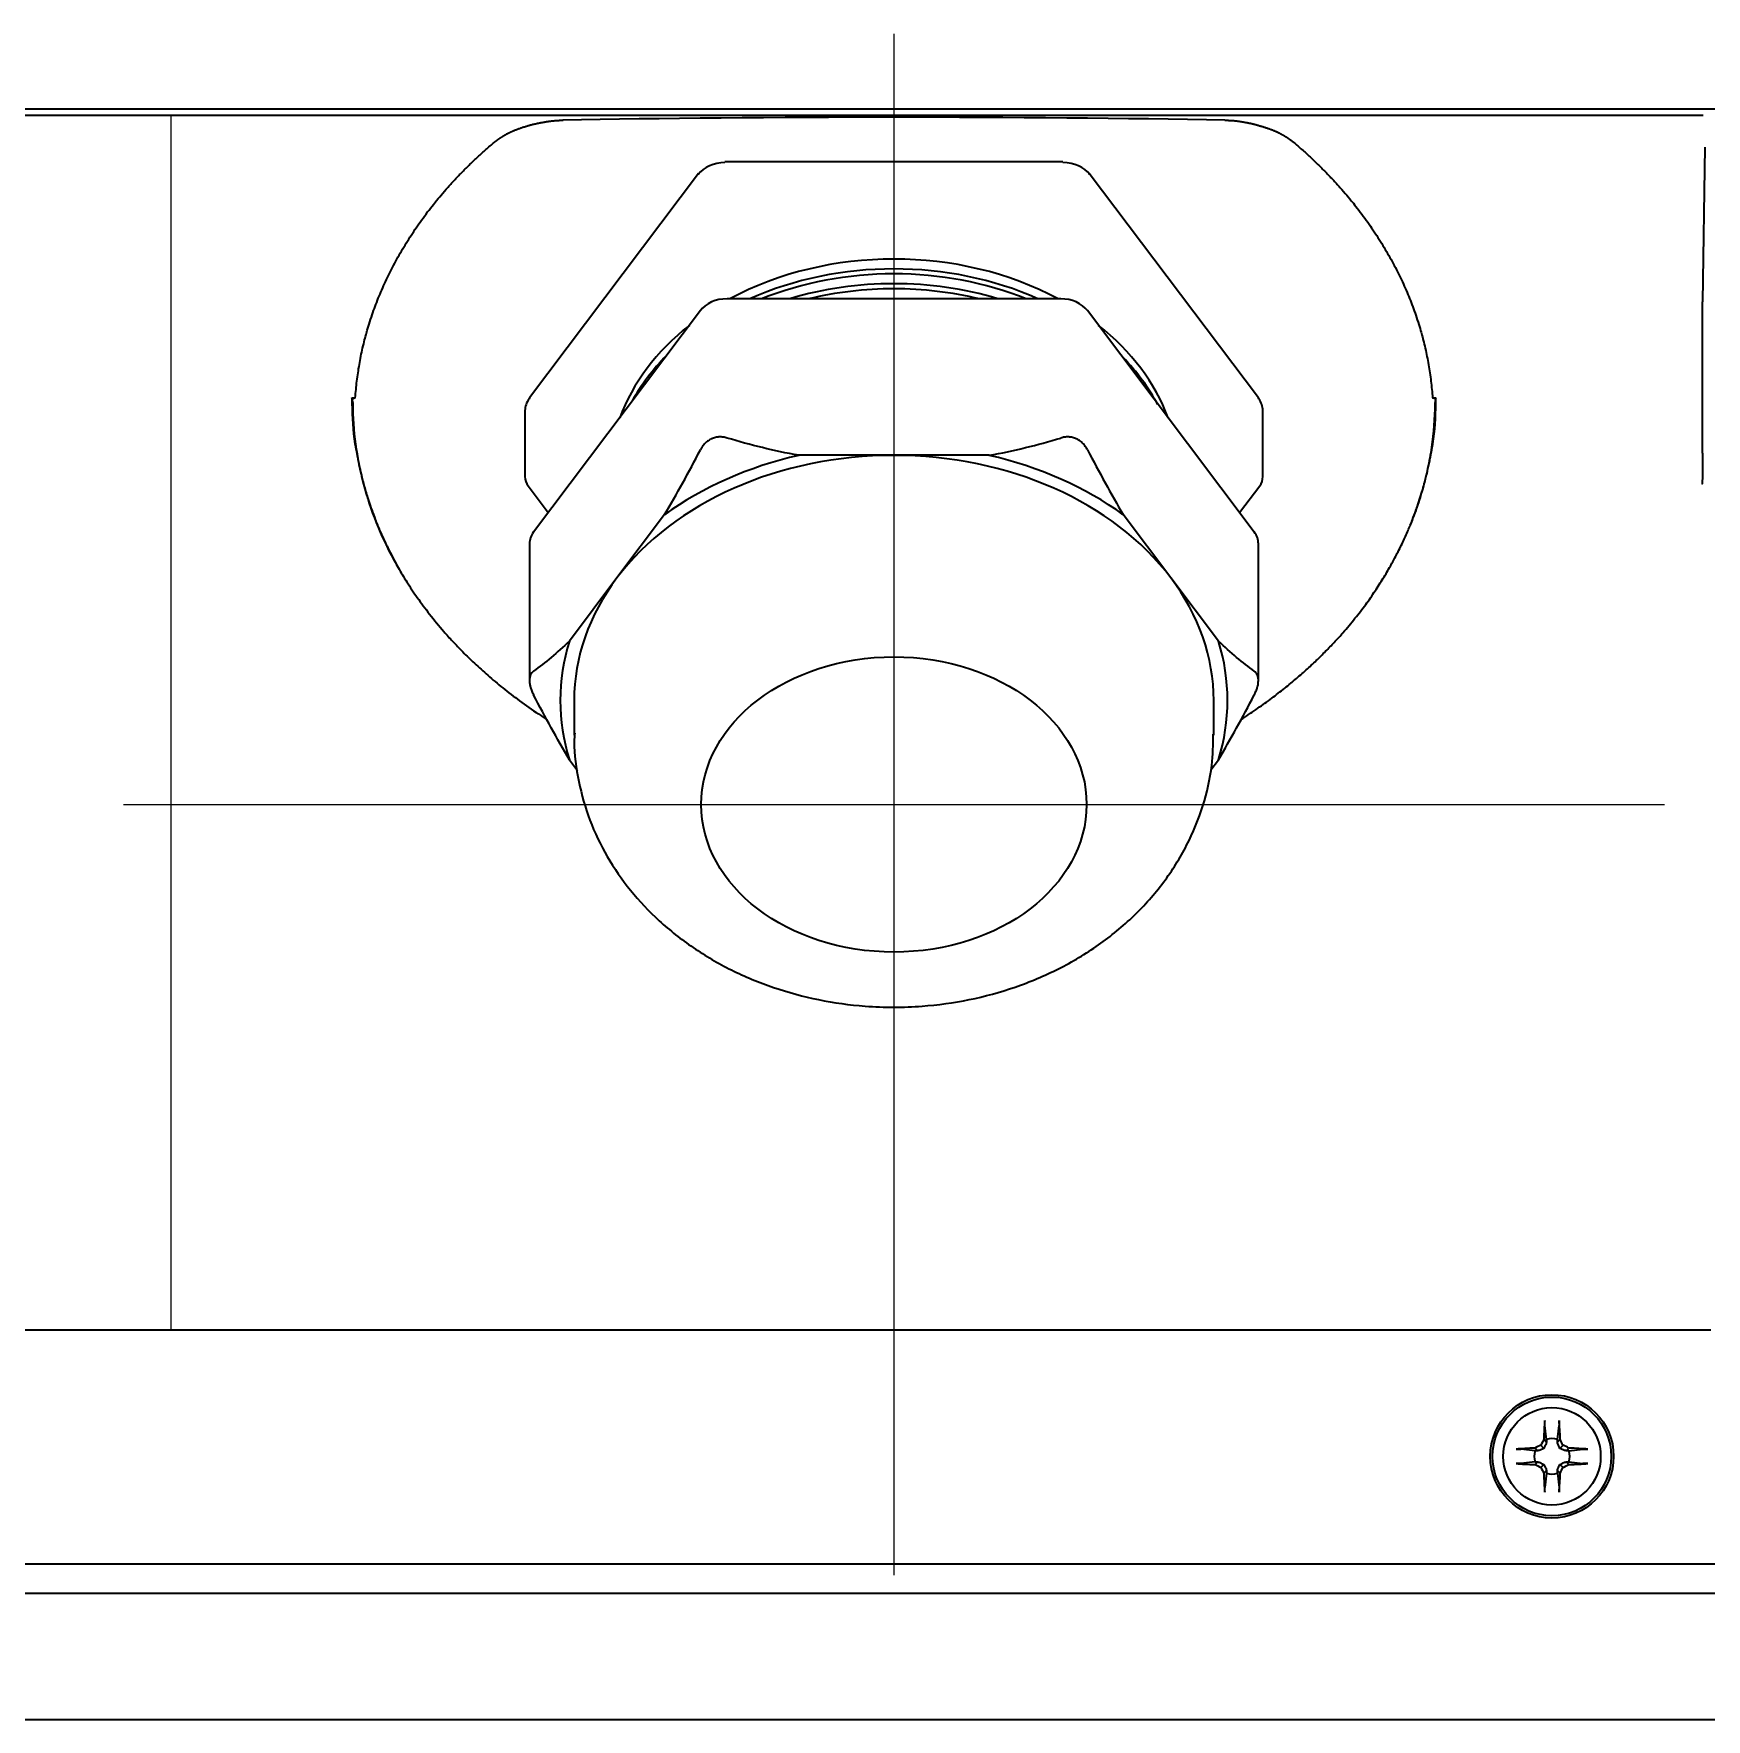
# Model space of a CAD drawing. Header units: inches. Extents: x 786 to 5755, y -850 to 3635.
# Drawn here: x 901.2 to 1009.7, y 1287.6 to 1396.9 of the extents above; entities that cross this region are included whole.
import ezdxf

# ---------------------------------------------------------------- set-up
doc = ezdxf.new("R2010")
doc.units = ezdxf.units.IN
doc.layers.add('1', color=7, linetype='Continuous', true_color=0xffffff)

msp = doc.modelspace()

# ---------------------------------------------------------------- linework, layer by layer
at = {"color": 1}
for p, q in [((957.02, 1396.92), (957.02, 1296.92)), ((907.02, 1346.92), (1007.02, 1346.92))]:
    msp.add_line(p, q, dxfattribs=at)
msp.add_line((910.13, 1312.91), (910.13, 1391.64))
at = {"layer": '1', "color": 7, "linetype": 'Continuous', "lineweight": 35}
for p, q in [((1645.08, 1392.03), (788.36, 1392.03)), ((836.9, 1391.64), (1009.53, 1391.64)), ((1009.64, 1389.55), (1009.49, 1379.52)), ((944.34, 1387.85), (933.37, 1373.29)), ((944.34, 1387.85), (944.32, 1387.79)), ((967.99, 1388.62), (946.05, 1388.62)), ((967.99, 1388.56), (967.99, 1388.62)), ((980.67, 1373.29), (969.7, 1387.85)), ((969.72, 1387.79), (969.7, 1387.85)), ((944.46, 1378.96), (933.64, 1364.59)), ((967.85, 1379.72), (946.19, 1379.72)), ((980.4, 1364.59), (969.58, 1378.96)), ((1009.49, 1369.71), (1009.49, 1379.52)), ((921.85, 1373.3), (921.85, 1372.93)), ((921.85, 1373.3), (922.07, 1373.3)), ((921.87, 1373.21), (921.85, 1373.3)), ((921.92, 1372.93), (921.87, 1373.21)), ((933.08, 1372.47), (933.08, 1368.19)), ((933.37, 1373.29), (933.35, 1373.24)), ((980.69, 1373.24), (980.67, 1373.29)), ((980.96, 1368.19), (980.96, 1372.47)), ((991.97, 1373.3), (992.19, 1373.3)), ((992.17, 1373.21), (992.12, 1372.93)), ((992.19, 1373.3), (992.17, 1373.21)), ((992.19, 1372.93), (992.19, 1373.3)), ((957.02, 1369.57), (950.84, 1369.57)), ((963.2, 1369.57), (957.02, 1369.57)), ((933.28, 1367.58), (934.59, 1365.85)), ((979.45, 1365.85), (980.76, 1367.58)), ((942.14, 1365.72), (939.05, 1361.62)), ((974.99, 1361.62), (971.9, 1365.72)), ((933.37, 1363.83), (933.37, 1354.95)), ((980.67, 1354.95), (980.67, 1363.83)), ((939.05, 1361.62), (935.96, 1357.52)), ((978.08, 1357.52), (974.99, 1361.62)), ((936.27, 1353.67), (936.27, 1351.42)), ((977.77, 1351.42), (977.77, 1353.67)), ((935.96, 1349.82), (936.49, 1349.12)), ((977.58, 1349.16), (978.08, 1349.82)), ((833.25, 1312.83), (1010.02, 1312.83)), ((999.37, 1305.55), (999.19, 1305.74)), ((999.37, 1305.72), (999.25, 1306.64)), ((1000.07, 1305.72), (1000.19, 1306.64)), ((1000.07, 1305.55), (1000.26, 1305.74)), ((998.63, 1304.98), (997.71, 1305.1)), ((998.8, 1304.98), (998.62, 1305.17)), ((999.2, 1305.15), (999, 1305.35)), ((1000.24, 1305.15), (1000.44, 1305.35)), ((1000.64, 1304.98), (1000.82, 1305.17)), ((1000.81, 1304.98), (1001.73, 1305.1)), ((998.63, 1304.28), (997.71, 1304.16)), ((998.8, 1304.28), (998.62, 1304.1)), ((999.2, 1304.11), (999, 1303.91)), ((999.37, 1303.72), (999.19, 1303.53)), ((999.37, 1303.54), (999.25, 1302.62)), ((1000.07, 1303.72), (1000.26, 1303.53)), ((1000.07, 1303.54), (1000.19, 1302.62)), ((1000.24, 1304.11), (1000.44, 1303.91)), ((1000.64, 1304.28), (1000.82, 1304.1)), ((1000.81, 1304.28), (1001.73, 1304.16)), ((1542.75, 1297.63), (788.72, 1297.63)), ((1543.15, 1295.73), (853.22, 1295.73)), ((853.22, 1287.57), (1580.22, 1287.57))]:
    msp.add_line(p, q, dxfattribs=at)
for radius in [4, 3.85, 3.16]:
    msp.add_circle((999.72, 1304.63), radius, dxfattribs=at)
for centre, radius, start, end in [((934.08, 1368.19), 1, 180, 217.0045), ((979.96, 1368.19), 1, 322.9955, 0), ((999.72, 1304.63), 1.15, 72.2011, 107.7989), ((999.72, 1304.63), 1.15, 162.2011, 197.7989), ((999.72, 1304.63), 1.15, 342.2011, 17.7989), ((999.72, 1304.63), 1.15, 252.2011, 287.7989)]:
    msp.add_arc(centre, radius, start, end, dxfattribs=at)
for centre, major_axis, ratio, start_param, end_param in [((957.02, 1390.57), (-35, 0), 0.026602, 4.051733, 5.373046), ((946.05, 1387.03), (-2, 0), 0.766044, 4.712389, 5.759587), ((967.99, 1387.03), (-2, 0), 0.766044, 3.665191, 4.712389), ((957.02, 1368.13), (18.5, 0), 0.766044, 0.957499, 2.184192), ((957.02, 1367.49), (18.5, 0), 0.766044, 1.041438, 2.100155), ((957.02, 1367.17), (18.5, 0), 0.766044, 1.570796, 2.053522), ((957.02, 1367.17), (18.5, 0), 0.766044, 1.088071, 1.570796), ((957.02, 1366.53), (18.5, 0), 0.766044, 1.197536, 1.944057), ((957.02, 1366.2), (18.5, 0), 0.766044, 1.570796, 1.876022), ((957.02, 1366.2), (18.5, 0), 0.766044, 1.265571, 1.570796), ((946.19, 1378.19), (-2, 0), 0.766044, 4.71239, 5.759585), ((957.02, 1365.56), (18.5, 0), 0.766044, 1.529857, 1.611833), ((967.85, 1378.19), (-2, 0), 0.766044, 3.665193, 4.712388), ((957.02, 1368.13), (18.5, 0), 0.766044, 2.371117, 2.864936), ((957.02, 1368.13), (18.5, 0), 0.766044, 0.276755, 0.770574), ((957.02, 1367.49), (18.5, 0), 0.766044, 2.494228, 2.73348), ((957.02, 1367.49), (18.5, 0), 0.766044, 0.388478, 0.639216), ((935.08, 1372.47), (-2, 0), 0.766044, 5.759587, 6.283185), ((978.96, 1372.47), (-2, 0), 0.766044, 3.141593, 3.665191), ((957.02, 1353.67), (20.75, 0), 0.766044, 1.570796, 2.617994), ((957.02, 1353.67), (21.65, 0), 0.766044, 1.860245, 2.328545), ((957.02, 1353.67), (20.75, 0), 0.766044, 0.523599, 1.570796), ((957.02, 1353.67), (21.65, 0), 0.766044, 0.813047, 1.281348), ((935.37, 1363.83), (-2, 0), 0.766044, 5.759588, 6.283185), ((978.67, 1363.83), (2, 0), 0.766044, 0, 0.523597), ((957.02, 1353.67), (20.75, 0), 0.766044, 2.617994, 3.141593), ((957.02, 1353.67), (20.75, 0), 0.766044, 0, 0.523599), ((957.02, 1353.67), (21.65, 0), 0.766044, 2.907442, 3.375743), ((957.02, 1353.67), (21.65, 0), 0.766044, 6.049035, 6.517336), ((999.42, 1304.64), (0.07, 3.73), 0.072244, 0.900133, 1.272854), ((1000.02, 1304.64), (0.07, -3.73), 0.072244, 1.868738, 2.24146), ((999.17, 1304.89), (1.56, 3.34), 0.094201, 1.359315, 1.476181), ((1000.27, 1304.89), (1.56, -3.34), 0.094201, 1.665412, 1.782277), ((999.71, 1304.93), (3.73, 0.07), 0.072244, 1.868738, 2.24146), ((999.46, 1305.19), (3.34, 1.56), 0.094201, 1.665412, 1.782277), ((999.98, 1305.19), (3.34, -1.56), 0.094201, 1.359315, 1.476181), ((999.73, 1304.93), (3.73, -0.07), 0.072244, 0.900133, 1.272854), ((999.71, 1304.33), (-3.73, 0.07), 0.072244, 0.900133, 1.272854), ((999.46, 1304.08), (-3.34, 1.56), 0.094201, 1.359315, 1.476181), ((999.17, 1304.37), (-1.56, 3.34), 0.094201, 1.665412, 1.782277), ((999.42, 1304.63), (-0.07, 3.73), 0.072244, 1.868738, 2.24146), ((1000.02, 1304.63), (-0.07, -3.73), 0.072244, 0.900133, 1.272854), ((1000.27, 1304.37), (-1.56, -3.34), 0.094201, 1.359315, 1.476181), ((999.98, 1304.08), (-3.34, -1.56), 0.094201, 1.665412, 1.782277), ((999.73, 1304.33), (-3.73, -0.07), 0.072244, 1.868738, 2.24146)]:
    msp.add_ellipse(centre, major_axis=major_axis, ratio=ratio, start_param=start_param, end_param=end_param, dxfattribs=at)
msp.add_ellipse((957.02, 1346.92), major_axis=(12.5, 0), ratio=0.766044, dxfattribs=at)
for points, knots in [([(932.65, 1390.75), (932.66, 1390.75), (932.69, 1390.77), (932.74, 1390.78), (932.78, 1390.8), (932.83, 1390.81), (932.88, 1390.83), (932.92, 1390.85), (932.97, 1390.86), (933.01, 1390.88), (933.06, 1390.89), (933.11, 1390.9), (933.15, 1390.92), (933.2, 1390.93), (933.25, 1390.95), (933.29, 1390.96), (933.34, 1390.97), (933.39, 1390.99), (933.43, 1391), (933.48, 1391.01), (933.53, 1391.02), (933.57, 1391.04), (933.62, 1391.05), (933.67, 1391.06), (933.71, 1391.07), (933.76, 1391.08), (933.81, 1391.09), (933.85, 1391.1), (933.9, 1391.11), (933.95, 1391.12), (934, 1391.13), (934.04, 1391.14), (934.09, 1391.15), (934.15, 1391.16), (934.21, 1391.17), (934.27, 1391.18), (934.33, 1391.19), (934.39, 1391.2), (934.45, 1391.21), (934.5, 1391.22), (934.56, 1391.23), (934.62, 1391.24), (934.67, 1391.24), (934.72, 1391.25), (934.78, 1391.26), (934.83, 1391.26), (934.88, 1391.27), (934.93, 1391.27), (934.98, 1391.28), (935.03, 1391.28), (935.07, 1391.29), (935.12, 1391.29), (935.17, 1391.29), (935.21, 1391.29), (935.26, 1391.3), (935.29, 1391.3), (935.3, 1391.3)], [0, 0, 0, 0, 0.016857, 0.033725, 0.050604, 0.067494, 0.084394, 0.101306, 0.118228, 0.135162, 0.152106, 0.169061, 0.186027, 0.203004, 0.219992, 0.236991, 0.254001, 0.271022, 0.288054, 0.305096, 0.32215, 0.339214, 0.35629, 0.373376, 0.390474, 0.407582, 0.424701, 0.441831, 0.458973, 0.476125, 0.493288, 0.510462, 0.527648, 0.550154, 0.572472, 0.594602, 0.616547, 0.638308, 0.659884, 0.681279, 0.702493, 0.723527, 0.744383, 0.765063, 0.785567, 0.805898, 0.826056, 0.846043, 0.865862, 0.885513, 0.904998, 0.924319, 0.943478, 0.962477, 0.981317, 1, 1, 1, 1]), ([(935.55, 1391.3), (935.54, 1391.3), (935.52, 1391.3), (935.49, 1391.3), (935.47, 1391.3), (935.44, 1391.3), (935.42, 1391.3), (935.39, 1391.3), (935.37, 1391.3), (935.35, 1391.3), (935.32, 1391.3), (935.31, 1391.3), (935.3, 1391.3)], [0, 0, 0, 0, 0.113118, 0.22333, 0.330633, 0.435022, 0.536494, 0.635045, 0.730672, 0.823375, 0.913151, 1, 1, 1, 1]), ([(978.74, 1391.3), (978.73, 1391.3), (978.71, 1391.3), (978.68, 1391.3), (978.65, 1391.3), (978.63, 1391.3), (978.6, 1391.3), (978.57, 1391.3), (978.55, 1391.3), (978.52, 1391.3), (978.51, 1391.3), (978.5, 1391.3)], [0, 0, 0, 0, 0.119493, 0.236892, 0.352196, 0.465404, 0.576517, 0.685532, 0.792451, 0.897274, 1, 1, 1, 1]), ([(978.74, 1391.3), (978.75, 1391.3), (978.76, 1391.3), (978.79, 1391.3), (978.81, 1391.3), (978.83, 1391.29), (978.85, 1391.29), (978.88, 1391.29), (978.9, 1391.29), (978.93, 1391.29), (978.95, 1391.29), (978.98, 1391.29), (979, 1391.28), (979.03, 1391.28), (979.06, 1391.28), (979.08, 1391.28), (979.11, 1391.28), (979.14, 1391.27), (979.17, 1391.27), (979.2, 1391.27), (979.23, 1391.26), (979.26, 1391.26), (979.29, 1391.26), (979.32, 1391.25), (979.35, 1391.25), (979.38, 1391.24), (979.41, 1391.24), (979.45, 1391.24), (979.48, 1391.23), (979.51, 1391.23), (979.55, 1391.22), (979.58, 1391.22), (979.62, 1391.21), (979.65, 1391.2), (979.69, 1391.2), (979.72, 1391.19), (979.76, 1391.19), (979.8, 1391.18), (979.84, 1391.17), (979.87, 1391.16), (979.91, 1391.16), (979.97, 1391.15), (980.03, 1391.13), (980.12, 1391.12), (980.2, 1391.1), (980.28, 1391.08), (980.37, 1391.06), (980.45, 1391.04), (980.54, 1391.01), (980.62, 1390.99), (980.71, 1390.97), (980.79, 1390.94), (980.88, 1390.92), (980.96, 1390.89), (981.05, 1390.87), (981.13, 1390.84), (981.22, 1390.81), (981.31, 1390.78), (981.37, 1390.76), (981.39, 1390.75)], [0, 0, 0, 0, 0.009312, 0.018748, 0.028308, 0.037992, 0.047801, 0.057735, 0.067795, 0.077981, 0.088293, 0.098732, 0.109297, 0.11999, 0.130811, 0.141759, 0.152835, 0.164039, 0.175372, 0.186834, 0.198425, 0.210145, 0.221994, 0.233973, 0.246083, 0.258322, 0.270691, 0.283191, 0.295822, 0.308583, 0.321476, 0.334499, 0.347654, 0.360941, 0.374359, 0.387909, 0.40159, 0.415404, 0.42935, 0.443428, 0.457639, 0.471983, 0.502577, 0.533229, 0.56394, 0.594708, 0.625534, 0.656419, 0.687362, 0.718362, 0.749422, 0.780539, 0.811715, 0.842949, 0.874242, 0.905594, 0.937004, 0.968473, 1, 1, 1, 1]), ([(931.08, 1389.87), (931.09, 1389.88), (931.1, 1389.89), (931.13, 1389.91), (931.15, 1389.93), (931.18, 1389.95), (931.21, 1389.97), (931.23, 1389.99), (931.26, 1390.01), (931.28, 1390.03), (931.31, 1390.05), (931.34, 1390.07), (931.36, 1390.09), (931.39, 1390.11), (931.42, 1390.13), (931.45, 1390.15), (931.48, 1390.17), (931.5, 1390.18), (931.53, 1390.2), (931.56, 1390.22), (931.59, 1390.24), (931.62, 1390.26), (931.65, 1390.28), (931.68, 1390.29), (931.71, 1390.31), (931.74, 1390.33), (931.77, 1390.35), (931.8, 1390.36), (931.83, 1390.38), (931.86, 1390.4), (931.89, 1390.42), (931.92, 1390.43), (931.96, 1390.45), (931.99, 1390.47), (932.02, 1390.48), (932.05, 1390.5), (932.09, 1390.51), (932.12, 1390.53), (932.15, 1390.55), (932.19, 1390.56), (932.22, 1390.58), (932.25, 1390.59), (932.29, 1390.61), (932.32, 1390.62), (932.36, 1390.64), (932.39, 1390.65), (932.43, 1390.67), (932.46, 1390.68), (932.5, 1390.69), (932.54, 1390.71), (932.57, 1390.72), (932.61, 1390.74), (932.63, 1390.74), (932.65, 1390.75)], [0, 0, 0, 0, 0.017555, 0.035187, 0.052894, 0.070679, 0.08854, 0.106479, 0.124496, 0.142592, 0.160767, 0.17902, 0.197354, 0.215767, 0.234261, 0.252836, 0.271492, 0.29023, 0.309049, 0.327951, 0.346936, 0.366003, 0.385154, 0.404388, 0.423707, 0.44311, 0.462598, 0.48217, 0.501829, 0.521572, 0.541402, 0.561318, 0.581321, 0.60141, 0.621587, 0.641852, 0.662204, 0.682644, 0.703172, 0.72379, 0.744496, 0.765291, 0.786176, 0.80715, 0.828215, 0.849369, 0.870614, 0.89195, 0.913377, 0.934896, 0.956505, 0.978207, 1, 1, 1, 1]), ([(981.39, 1390.75), (981.41, 1390.74), (981.43, 1390.74), (981.46, 1390.72), (981.5, 1390.71), (981.53, 1390.7), (981.57, 1390.68), (981.6, 1390.67), (981.64, 1390.65), (981.67, 1390.64), (981.7, 1390.63), (981.74, 1390.61), (981.77, 1390.6), (981.8, 1390.58), (981.84, 1390.57), (981.87, 1390.55), (981.9, 1390.54), (981.93, 1390.52), (981.97, 1390.51), (982, 1390.49), (982.03, 1390.48), (982.06, 1390.46), (982.09, 1390.44), (982.12, 1390.43), (982.15, 1390.41), (982.18, 1390.4), (982.21, 1390.38), (982.24, 1390.36), (982.27, 1390.35), (982.3, 1390.33), (982.33, 1390.31), (982.36, 1390.3), (982.39, 1390.28), (982.42, 1390.26), (982.44, 1390.24), (982.47, 1390.23), (982.5, 1390.21), (982.53, 1390.19), (982.55, 1390.17), (982.58, 1390.15), (982.61, 1390.14), (982.64, 1390.12), (982.66, 1390.1), (982.69, 1390.08), (982.71, 1390.06), (982.74, 1390.04), (982.76, 1390.02), (982.79, 1390.01), (982.82, 1389.99), (982.84, 1389.97), (982.86, 1389.95), (982.89, 1389.93), (982.91, 1389.91), (982.94, 1389.89), (982.95, 1389.88), (982.96, 1389.87)], [0, 0, 0, 0, 0.020973, 0.041861, 0.062664, 0.083382, 0.104016, 0.124565, 0.145031, 0.165412, 0.18571, 0.205924, 0.226055, 0.246103, 0.266068, 0.285951, 0.305752, 0.325471, 0.345108, 0.364663, 0.384137, 0.403531, 0.422843, 0.442075, 0.461227, 0.4803, 0.499292, 0.518205, 0.537039, 0.555795, 0.574471, 0.59307, 0.611591, 0.630034, 0.6484, 0.666689, 0.684901, 0.703038, 0.721098, 0.739082, 0.756991, 0.774825, 0.792584, 0.810269, 0.82788, 0.845417, 0.862881, 0.880273, 0.897591, 0.914838, 0.932012, 0.949115, 0.966147, 0.983109, 1, 1, 1, 1]), ([(924.59, 1362.78), (923.73, 1364.37), (923.07, 1366.02), (922.17, 1369.42), (921.93, 1371.16), (921.92, 1372.93)], [0, 0, 0, 0, 0.495523, 0.495523, 1, 1, 1, 1]), ([(992.12, 1372.93), (992.11, 1371.97), (992.04, 1371.03), (991.84, 1369.63), (991.71, 1368.93), (991.55, 1368.25), (991.44, 1367.79), (991.38, 1367.57), (991.18, 1366.89), (991.04, 1366.44), (990.8, 1365.78), (990.72, 1365.56), (990.6, 1365.24), (990.56, 1365.13), (990.51, 1365.03)], [0, 0, 0, 0, 0.348554, 0.348554, 0.52283, 0.609969, 0.609969, 0.697107, 0.697107, 0.871384, 0.871384, 0.958522, 0.958522, 1, 1, 1, 1]), ([(922.04, 1370.31), (922.04, 1370.31), (922.04, 1370.31), (922.04, 1370.31), (922.04, 1370.31), (922.04, 1370.3), (922.04, 1370.3), (922.04, 1370.3), (922.04, 1370.3), (922.04, 1370.29), (922.05, 1370.29), (922.05, 1370.29), (922.05, 1370.28), (922.05, 1370.28), (922.05, 1370.28), (922.05, 1370.27), (922.05, 1370.27), (922.05, 1370.26), (922.05, 1370.26), (922.06, 1370.25), (922.06, 1370.25), (922.06, 1370.24), (922.06, 1370.24), (922.06, 1370.23), (922.06, 1370.22), (922.06, 1370.22), (922.07, 1370.21), (922.07, 1370.2), (922.07, 1370.19), (922.07, 1370.19), (922.07, 1370.18), (922.07, 1370.17), (922.08, 1370.16), (922.08, 1370.15), (922.08, 1370.14), (922.08, 1370.14), (922.08, 1370.13), (922.09, 1370.12), (922.09, 1370.11), (922.09, 1370.1), (922.09, 1370.09), (922.09, 1370.08), (922.1, 1370.07), (922.1, 1370.05), (922.1, 1370.04), (922.1, 1370.03), (922.1, 1370.02), (922.11, 1370.01), (922.11, 1370), (922.11, 1369.98), (922.11, 1369.97), (922.12, 1369.96), (922.12, 1369.95), (922.12, 1369.93), (922.13, 1369.86), (922.16, 1369.72), (922.21, 1369.46), (922.27, 1369.14), (922.34, 1368.82), (922.41, 1368.5), (922.48, 1368.19), (922.57, 1367.84), (922.68, 1367.45), (922.8, 1367.03), (922.95, 1366.55), (923.14, 1366.01), (923.37, 1365.39), (923.65, 1364.7), (923.99, 1363.95), (924.39, 1363.14), (924.86, 1362.26), (925.42, 1361.32), (926.1, 1360.31), (926.9, 1359.24), (927.67, 1358.29), (928.4, 1357.48), (929.06, 1356.79), (929.82, 1356.06), (930.68, 1355.27), (931.65, 1354.46), (932.75, 1353.62), (933.7, 1352.95), (934.29, 1352.57), (934.46, 1352.46)], [0, 0, 0, 0, 0.001377, 0.002749, 0.004117, 0.005482, 0.006843, 0.0082, 0.009553, 0.010902, 0.012248, 0.01359, 0.014928, 0.016263, 0.017595, 0.018923, 0.020247, 0.021569, 0.022887, 0.024202, 0.025514, 0.026822, 0.028128, 0.029431, 0.03073, 0.032027, 0.033321, 0.034612, 0.035901, 0.037187, 0.03847, 0.039751, 0.041029, 0.042305, 0.043579, 0.04485, 0.046119, 0.047386, 0.04865, 0.049913, 0.051174, 0.052432, 0.053689, 0.054944, 0.056198, 0.057449, 0.058699, 0.059948, 0.061195, 0.06244, 0.063685, 0.064927, 0.066169, 0.067409, 0.068649, 0.085284, 0.103129, 0.122286, 0.142836, 0.157651, 0.173853, 0.191456, 0.210475, 0.230919, 0.252796, 0.279229, 0.308727, 0.34129, 0.376915, 0.415592, 0.456962, 0.502664, 0.552699, 0.607075, 0.665805, 0.699418, 0.73666, 0.777593, 0.822289, 0.870655, 0.922456, 0.97756, 1, 1, 1, 1]), ([(946.19, 1370.69), (946.11, 1370.72), (946.03, 1370.74), (945.86, 1370.76), (945.78, 1370.76), (945.67, 1370.76), (945.65, 1370.76), (945.6, 1370.75), (945.54, 1370.75), (945.48, 1370.74), (945.35, 1370.71), (945.27, 1370.68), (945.18, 1370.64), (945.16, 1370.63), (945.12, 1370.61), (945.06, 1370.58), (944.97, 1370.52), (944.9, 1370.47), (944.85, 1370.43), (944.83, 1370.41), (944.8, 1370.38), (944.79, 1370.37), (944.71, 1370.29), (944.65, 1370.22), (944.55, 1370.08), (944.5, 1370.01), (944.46, 1369.93)], [0, 0, 0, 0, 0.125, 0.125, 0.25, 0.25, 0.28125, 0.28125, 0.3125, 0.375, 0.375, 0.5, 0.5, 0.53125, 0.53125, 0.5625, 0.625, 0.6875, 0.6875, 0.71875, 0.71875, 0.75, 0.75, 0.875, 0.875, 1, 1, 1, 1]), ([(950.84, 1369.57), (950.04, 1369.71), (949.26, 1369.88), (947.71, 1370.26), (946.95, 1370.47), (946.19, 1370.69)], [0, 0, 0, 0, 0.5, 0.5, 1, 1, 1, 1]), ([(963.2, 1369.57), (964, 1369.71), (964.78, 1369.88), (966.33, 1370.26), (967.09, 1370.47), (967.85, 1370.69)], [0, 0, 0, 0, 0.5, 0.5, 1, 1, 1, 1]), ([(969.58, 1369.93), (969.54, 1370.01), (969.49, 1370.08), (969.39, 1370.22), (969.33, 1370.29), (969.25, 1370.37), (969.24, 1370.38), (969.21, 1370.41), (969.16, 1370.46), (969.1, 1370.5), (969, 1370.57), (968.92, 1370.61), (968.83, 1370.65), (968.81, 1370.66), (968.77, 1370.68), (968.71, 1370.7), (968.6, 1370.73), (968.52, 1370.74), (968.46, 1370.75), (968.44, 1370.75), (968.39, 1370.76), (968.37, 1370.76), (968.26, 1370.76), (968.18, 1370.76), (968.01, 1370.74), (967.93, 1370.72), (967.85, 1370.69)], [0, 0, 0, 0, 0.125, 0.125, 0.25, 0.25, 0.28125, 0.28125, 0.3125, 0.375, 0.375, 0.5, 0.5, 0.53125, 0.53125, 0.5625, 0.625, 0.6875, 0.6875, 0.71875, 0.71875, 0.75, 0.75, 0.875, 0.875, 1, 1, 1, 1]), ([(979.56, 1352.44), (979.59, 1352.46), (979.96, 1352.7), (980.63, 1353.15), (981.53, 1353.8), (982.37, 1354.45), (983.14, 1355.09), (983.85, 1355.71), (984.5, 1356.32), (985.1, 1356.92), (985.65, 1357.49), (986.27, 1358.18), (986.93, 1358.98), (987.63, 1359.88), (988.24, 1360.75), (988.77, 1361.58), (989.23, 1362.36), (989.65, 1363.14), (990.04, 1363.91), (990.38, 1364.67), (990.66, 1365.36), (990.89, 1365.98), (991.09, 1366.56), (991.26, 1367.09), (991.4, 1367.59), (991.52, 1368.03), (991.61, 1368.42), (991.7, 1368.79), (991.77, 1369.13), (991.83, 1369.45), (991.88, 1369.71), (991.91, 1369.86), (991.92, 1369.94), (991.93, 1369.97), (991.93, 1369.99), (991.94, 1370.02), (991.94, 1370.04), (991.95, 1370.06), (991.95, 1370.09), (991.95, 1370.11), (991.96, 1370.13), (991.96, 1370.14), (991.96, 1370.16), (991.97, 1370.18), (991.97, 1370.19), (991.97, 1370.21), (991.98, 1370.22), (991.98, 1370.24), (991.98, 1370.25), (991.99, 1370.26), (991.99, 1370.27), (991.99, 1370.28), (991.99, 1370.28), (992, 1370.29), (992, 1370.3), (992, 1370.3), (992, 1370.3), (992, 1370.31), (992, 1370.31)], [0, 0, 0, 0, 0.004725, 0.047919, 0.0893, 0.128931, 0.166838, 0.20303, 0.237514, 0.270295, 0.301376, 0.330757, 0.379717, 0.425923, 0.469337, 0.509931, 0.547691, 0.582615, 0.621839, 0.657803, 0.690564, 0.720096, 0.74633, 0.77255, 0.796703, 0.818791, 0.838838, 0.85688, 0.877549, 0.896796, 0.914712, 0.931407, 0.933935, 0.936467, 0.939005, 0.941548, 0.944098, 0.946654, 0.949218, 0.95179, 0.95437, 0.956959, 0.959558, 0.962167, 0.964786, 0.967416, 0.970057, 0.97271, 0.975376, 0.978054, 0.980746, 0.983452, 0.986172, 0.988906, 0.991656, 0.994421, 0.997202, 1, 1, 1, 1]), ([(942.14, 1365.72), (942.54, 1366.39), (942.93, 1367.08), (943.71, 1368.49), (944.09, 1369.2), (944.46, 1369.93)], [0, 0, 0, 0, 0.5, 0.5, 1, 1, 1, 1]), ([(969.58, 1369.93), (969.95, 1369.2), (970.34, 1368.49), (971.11, 1367.08), (971.5, 1366.39), (971.9, 1365.72)], [0, 0, 0, 0, 0.5, 0.5, 1, 1, 1, 1]), ([(935.96, 1357.52), (935.56, 1357.13), (935.17, 1356.78), (934.4, 1356.14), (934.01, 1355.84), (933.64, 1355.56)], [0, 0, 0, 0, 0.5, 0.5, 1, 1, 1, 1]), ([(980.4, 1355.56), (980.03, 1355.84), (979.65, 1356.14), (978.87, 1356.78), (978.48, 1357.13), (978.08, 1357.52)], [0, 0, 0, 0, 0.5, 0.5, 1, 1, 1, 1]), ([(933.64, 1355.56), (933.6, 1355.53), (933.56, 1355.5), (933.49, 1355.42), (933.46, 1355.37), (933.44, 1355.31), (933.43, 1355.29), (933.42, 1355.27), (933.4, 1355.23), (933.39, 1355.18), (933.38, 1355.09), (933.37, 1355.03), (933.37, 1354.94), (933.37, 1354.92), (933.37, 1354.89), (933.37, 1354.83), (933.39, 1354.74), (933.4, 1354.66), (933.41, 1354.61), (933.42, 1354.59), (933.43, 1354.55), (933.44, 1354.53), (933.46, 1354.43), (933.49, 1354.35), (933.56, 1354.19), (933.6, 1354.11), (933.64, 1354.03)], [0, 0, 0, 0, 0.125, 0.125, 0.25, 0.25, 0.28125, 0.28125, 0.3125, 0.375, 0.375, 0.5, 0.5, 0.53125, 0.53125, 0.5625, 0.625, 0.6875, 0.6875, 0.71875, 0.71875, 0.75, 0.75, 0.875, 0.875, 1, 1, 1, 1]), ([(980.4, 1354.03), (980.44, 1354.11), (980.48, 1354.19), (980.55, 1354.35), (980.58, 1354.43), (980.6, 1354.53), (980.61, 1354.55), (980.62, 1354.59), (980.64, 1354.64), (980.65, 1354.7), (980.66, 1354.81), (980.67, 1354.89), (980.67, 1354.97), (980.67, 1354.99), (980.67, 1355.02), (980.67, 1355.07), (980.65, 1355.15), (980.64, 1355.21), (980.63, 1355.25), (980.62, 1355.27), (980.61, 1355.29), (980.6, 1355.31), (980.58, 1355.37), (980.55, 1355.42), (980.48, 1355.5), (980.44, 1355.53), (980.4, 1355.56)], [0, 0, 0, 0, 0.125, 0.125, 0.25, 0.25, 0.28125, 0.28125, 0.3125, 0.375, 0.375, 0.5, 0.5, 0.53125, 0.53125, 0.5625, 0.625, 0.6875, 0.6875, 0.71875, 0.71875, 0.75, 0.75, 0.875, 0.875, 1, 1, 1, 1]), ([(935.96, 1349.82), (935.56, 1350.5), (935.17, 1351.19), (934.4, 1352.59), (934.01, 1353.31), (933.64, 1354.03)], [0, 0, 0, 0, 0.5, 0.5, 1, 1, 1, 1]), ([(978.08, 1349.82), (978.48, 1350.5), (978.87, 1351.19), (979.65, 1352.59), (980.03, 1353.31), (980.4, 1354.03)], [0, 0, 0, 0, 0.5, 0.5, 1, 1, 1, 1]), ([(936.31, 1351.55), (936.29, 1351.37), (936.23, 1350.32), (936.52, 1348.4), (937.22, 1345.88), (938.36, 1343.5), (939.88, 1341.31), (941.75, 1339.32), (943.96, 1337.58), (946.45, 1336.12), (949.19, 1334.99), (952.11, 1334.2), (954.75, 1333.83), (956.4, 1333.77), (957.02, 1333.77)], [0, 0, 0, 0, 0.018816, 0.108231, 0.197084, 0.286035, 0.375753, 0.466742, 0.559257, 0.653266, 0.748509, 0.844639, 0.941368, 1, 1, 1, 1]), ([(957.02, 1333.77), (957.63, 1333.77), (959.27, 1333.83), (961.93, 1334.2), (964.91, 1335.01), (967.74, 1336.2), (970.34, 1337.75), (972.64, 1339.64), (974.57, 1341.82), (976.08, 1344.22), (977.13, 1346.79), (977.69, 1349.23), (977.75, 1350.8), (977.73, 1351.48)], [0, 0, 0, 0, 0.057699, 0.155537, 0.253871, 0.352602, 0.451502, 0.550122, 0.647824, 0.743974, 0.838178, 0.93042, 1, 1, 1, 1]), ([(999.25, 1306.64), (999.25, 1306.65), (999.25, 1306.66), (999.25, 1306.67), (999.25, 1306.68), (999.25, 1306.69), (999.25, 1306.7), (999.25, 1306.71), (999.25, 1306.73), (999.25, 1306.73), (999.25, 1306.75), (999.25, 1306.77), (999.25, 1306.79), (999.25, 1306.8), (999.25, 1306.81), (999.25, 1306.83), (999.25, 1306.84), (999.25, 1306.86), (999.25, 1306.87), (999.25, 1306.89), (999.25, 1306.9), (999.25, 1306.93), (999.25, 1306.94), (999.25, 1306.96)], [0, 0, 0, 0, 0.125, 0.125, 0.1875, 0.1875, 0.25, 0.3125, 0.3125, 0.375, 0.375, 0.5, 0.5, 0.5625, 0.5625, 0.625, 0.6875, 0.6875, 0.75, 0.75, 0.875, 0.875, 1, 1, 1, 1]), ([(1000.19, 1306.96), (1000.19, 1306.94), (1000.19, 1306.93), (1000.19, 1306.9), (1000.19, 1306.89), (1000.19, 1306.86), (1000.19, 1306.85), (1000.19, 1306.82), (1000.19, 1306.81), (1000.19, 1306.8), (1000.19, 1306.78), (1000.19, 1306.77), (1000.19, 1306.76), (1000.19, 1306.75), (1000.19, 1306.73), (1000.19, 1306.71), (1000.19, 1306.7), (1000.19, 1306.69), (1000.19, 1306.68), (1000.19, 1306.67), (1000.19, 1306.66), (1000.19, 1306.65), (1000.19, 1306.65), (1000.19, 1306.64)], [0, 0, 0, 0, 0.125, 0.125, 0.25, 0.25, 0.375, 0.375, 0.4375, 0.4375, 0.5, 0.5625, 0.5625, 0.625, 0.625, 0.75, 0.75, 0.8125, 0.8125, 0.875, 0.9375, 0.9375, 1, 1, 1, 1]), ([(997.39, 1305.1), (997.41, 1305.1), (997.42, 1305.1), (997.45, 1305.1), (997.46, 1305.1), (997.49, 1305.1), (997.51, 1305.1), (997.53, 1305.1), (997.54, 1305.1), (997.55, 1305.1), (997.57, 1305.1), (997.58, 1305.1), (997.6, 1305.1), (997.6, 1305.1), (997.62, 1305.1), (997.64, 1305.1), (997.66, 1305.1), (997.66, 1305.1), (997.67, 1305.1), (997.68, 1305.1), (997.69, 1305.1), (997.7, 1305.1), (997.7, 1305.1), (997.71, 1305.1)], [0, 0, 0, 0, 0.125, 0.125, 0.25, 0.25, 0.375, 0.375, 0.4375, 0.4375, 0.5, 0.5625, 0.5625, 0.625, 0.625, 0.75, 0.75, 0.8125, 0.8125, 0.875, 0.9375, 0.9375, 1, 1, 1, 1]), ([(999.2, 1305.15), (999.13, 1305.12), (999.07, 1305.09), (998.93, 1305.03), (998.87, 1305.01), (998.8, 1304.98)], [0, 0, 0, 0, 0.5, 0.5, 1, 1, 1, 1]), ([(999.37, 1305.55), (999.35, 1305.48), (999.32, 1305.42), (999.26, 1305.28), (999.23, 1305.22), (999.2, 1305.15)], [0, 0, 0, 0, 0.5, 0.5, 1, 1, 1, 1]), ([(1000.24, 1305.15), (1000.21, 1305.22), (1000.18, 1305.28), (1000.12, 1305.42), (1000.09, 1305.48), (1000.07, 1305.55)], [0, 0, 0, 0, 0.5, 0.5, 1, 1, 1, 1]), ([(1000.64, 1304.98), (1000.57, 1305.01), (1000.51, 1305.03), (1000.37, 1305.09), (1000.31, 1305.12), (1000.24, 1305.15)], [0, 0, 0, 0, 0.5, 0.5, 1, 1, 1, 1]), ([(1001.73, 1305.1), (1001.74, 1305.1), (1001.75, 1305.1), (1001.76, 1305.1), (1001.77, 1305.1), (1001.78, 1305.1), (1001.79, 1305.1), (1001.8, 1305.1), (1001.82, 1305.1), (1001.82, 1305.1), (1001.84, 1305.1), (1001.86, 1305.1), (1001.88, 1305.1), (1001.89, 1305.1), (1001.9, 1305.1), (1001.92, 1305.1), (1001.93, 1305.1), (1001.95, 1305.1), (1001.96, 1305.1), (1001.98, 1305.1), (1001.99, 1305.1), (1002.02, 1305.1), (1002.03, 1305.1), (1002.05, 1305.1)], [0, 0, 0, 0, 0.125, 0.125, 0.1875, 0.1875, 0.25, 0.3125, 0.3125, 0.375, 0.375, 0.5, 0.5, 0.5625, 0.5625, 0.625, 0.6875, 0.6875, 0.75, 0.75, 0.875, 0.875, 1, 1, 1, 1]), ([(997.71, 1304.16), (997.7, 1304.16), (997.69, 1304.16), (997.68, 1304.16), (997.67, 1304.16), (997.66, 1304.16), (997.65, 1304.16), (997.64, 1304.16), (997.62, 1304.16), (997.62, 1304.16), (997.6, 1304.16), (997.58, 1304.16), (997.56, 1304.16), (997.55, 1304.16), (997.54, 1304.16), (997.52, 1304.16), (997.51, 1304.16), (997.49, 1304.16), (997.48, 1304.16), (997.46, 1304.16), (997.45, 1304.16), (997.42, 1304.16), (997.41, 1304.16), (997.39, 1304.16)], [0, 0, 0, 0, 0.125, 0.125, 0.1875, 0.1875, 0.25, 0.3125, 0.3125, 0.375, 0.375, 0.5, 0.5, 0.5625, 0.5625, 0.625, 0.6875, 0.6875, 0.75, 0.75, 0.875, 0.875, 1, 1, 1, 1]), ([(998.8, 1304.28), (998.87, 1304.26), (998.93, 1304.23), (999.07, 1304.17), (999.13, 1304.14), (999.2, 1304.11)], [0, 0, 0, 0, 0.5, 0.5, 1, 1, 1, 1]), ([(999.2, 1304.11), (999.23, 1304.04), (999.26, 1303.98), (999.32, 1303.85), (999.35, 1303.78), (999.37, 1303.72)], [0, 0, 0, 0, 0.5, 0.5, 1, 1, 1, 1]), ([(1000.07, 1303.72), (1000.09, 1303.78), (1000.12, 1303.85), (1000.18, 1303.98), (1000.21, 1304.04), (1000.24, 1304.11)], [0, 0, 0, 0, 0.5, 0.5, 1, 1, 1, 1]), ([(1000.24, 1304.11), (1000.31, 1304.14), (1000.37, 1304.17), (1000.51, 1304.23), (1000.57, 1304.26), (1000.64, 1304.28)], [0, 0, 0, 0, 0.5, 0.5, 1, 1, 1, 1]), ([(1002.05, 1304.16), (1002.03, 1304.16), (1002.02, 1304.16), (1001.99, 1304.16), (1001.98, 1304.16), (1001.95, 1304.16), (1001.93, 1304.16), (1001.91, 1304.16), (1001.9, 1304.16), (1001.89, 1304.16), (1001.87, 1304.16), (1001.86, 1304.16), (1001.84, 1304.16), (1001.84, 1304.16), (1001.82, 1304.16), (1001.8, 1304.16), (1001.78, 1304.16), (1001.78, 1304.16), (1001.77, 1304.16), (1001.76, 1304.16), (1001.75, 1304.16), (1001.74, 1304.16), (1001.74, 1304.16), (1001.73, 1304.16)], [0, 0, 0, 0, 0.125, 0.125, 0.25, 0.25, 0.375, 0.375, 0.4375, 0.4375, 0.5, 0.5625, 0.5625, 0.625, 0.625, 0.75, 0.75, 0.8125, 0.8125, 0.875, 0.9375, 0.9375, 1, 1, 1, 1]), ([(999.25, 1302.31), (999.25, 1302.32), (999.25, 1302.33), (999.25, 1302.36), (999.25, 1302.37), (999.25, 1302.4), (999.25, 1302.42), (999.25, 1302.44), (999.25, 1302.45), (999.25, 1302.46), (999.25, 1302.48), (999.25, 1302.49), (999.25, 1302.51), (999.25, 1302.51), (999.25, 1302.54), (999.25, 1302.55), (999.25, 1302.57), (999.25, 1302.57), (999.25, 1302.58), (999.25, 1302.59), (999.25, 1302.6), (999.25, 1302.61), (999.25, 1302.62), (999.25, 1302.62)], [0, 0, 0, 0, 0.125, 0.125, 0.25, 0.25, 0.375, 0.375, 0.4375, 0.4375, 0.5, 0.5625, 0.5625, 0.625, 0.625, 0.75, 0.75, 0.8125, 0.8125, 0.875, 0.9375, 0.9375, 1, 1, 1, 1]), ([(1000.19, 1302.62), (1000.19, 1302.61), (1000.19, 1302.6), (1000.19, 1302.59), (1000.19, 1302.58), (1000.19, 1302.57), (1000.19, 1302.56), (1000.19, 1302.55), (1000.19, 1302.54), (1000.19, 1302.53), (1000.19, 1302.51), (1000.19, 1302.49), (1000.19, 1302.47), (1000.19, 1302.46), (1000.19, 1302.45), (1000.19, 1302.43), (1000.19, 1302.42), (1000.19, 1302.4), (1000.19, 1302.39), (1000.19, 1302.37), (1000.19, 1302.36), (1000.19, 1302.33), (1000.19, 1302.32), (1000.19, 1302.31)], [0, 0, 0, 0, 0.125, 0.125, 0.1875, 0.1875, 0.25, 0.3125, 0.3125, 0.375, 0.375, 0.5, 0.5, 0.5625, 0.5625, 0.625, 0.6875, 0.6875, 0.75, 0.75, 0.875, 0.875, 1, 1, 1, 1])]:
    msp.add_open_spline(points, degree=3, knots=knots, dxfattribs=at)
for points, degree in [([(922.07, 1373.3), (922.39, 1377.92), (927.03, 1386.45), (931.08, 1389.87)], 2), ([(982.96, 1389.87), (987.01, 1386.44), (991.65, 1377.91), (991.97, 1373.3)], 2), ([(921.85, 1372.93), (921.86, 1372.05), (921.92, 1371.18), (922.04, 1370.31)], 3), ([(922.07, 1373.3), (922, 1373.27), (921.94, 1373.24), (921.87, 1373.21)], 3), ([(992.17, 1373.21), (992.1, 1373.24), (992.04, 1373.27), (991.97, 1373.3)], 3), ([(992, 1370.31), (992.12, 1371.18), (992.18, 1372.05), (992.19, 1372.93)], 3), ([(1009.49, 1369.71), (1009.49, 1369.31), (1009.49, 1368.59), (1009.48, 1368.03), (1009.47, 1367.72), (1009.46, 1367.71)], 2), ([(999.37, 1305.72), (999.37, 1305.66), (999.37, 1305.61), (999.37, 1305.55)], 3), ([(1000.07, 1305.55), (1000.07, 1305.61), (1000.07, 1305.66), (1000.07, 1305.72)], 3), ([(998.8, 1304.98), (998.75, 1304.98), (998.69, 1304.98), (998.63, 1304.98)], 3), ([(1000.81, 1304.98), (1000.75, 1304.98), (1000.69, 1304.98), (1000.64, 1304.98)], 3), ([(998.63, 1304.28), (998.69, 1304.28), (998.75, 1304.28), (998.8, 1304.28)], 3), ([(999.37, 1303.72), (999.37, 1303.66), (999.37, 1303.6), (999.37, 1303.54)], 3), ([(1000.07, 1303.54), (1000.07, 1303.6), (1000.07, 1303.66), (1000.07, 1303.72)], 3), ([(1000.64, 1304.28), (1000.69, 1304.28), (1000.75, 1304.28), (1000.81, 1304.28)], 3)]:
    msp.add_open_spline(points, degree=degree, dxfattribs=at)

doc.saveas('drawing.dxf')
